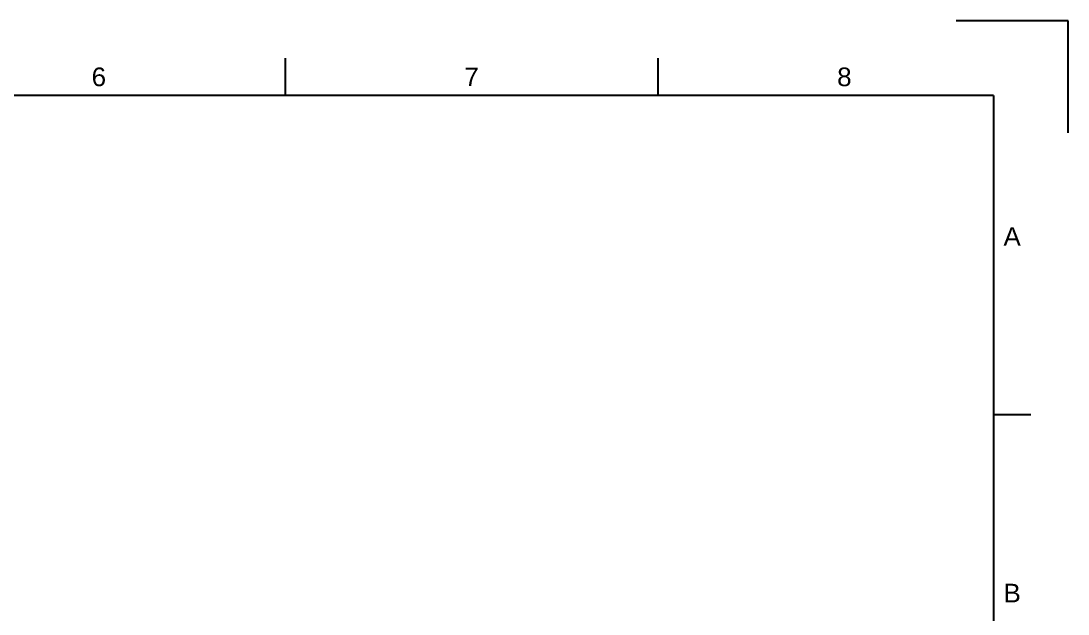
# Model space of a CAD drawing. Header units: millimetres. Extents: x 52 to 3850, y 79 to 1546.
# Drawn here: x 1433 to 2128, y 1153 to 1546 of the extents above; entities that cross this region are included whole.
import ezdxf
from ezdxf.enums import TextEntityAlignment as Align

# ---------------------------------------------------------------- set-up
doc = ezdxf.new("R2010")
doc.units = ezdxf.units.MM
doc.header["$LTSCALE"] = 25
doc.layers.add('Border', color=7, linetype='Continuous', lineweight=25)
doc.styles.add('FusionTitle', font='arial.ttf')

# ---------------------------------------------------------------- blocks, each defined once
blk = doc.blocks.new('ISO_A3_SHEET')
at = {"layer": 'Border'}
for p, q in [((315, 292), (315, 287)), ((365, 292), (365, 287)), ((410, 287), (20, 287)), ((410, 287), (410, 10)), ((415, 244.16666), (410, 244.16666))]:
    blk.add_line(p, q, dxfattribs=at)
at = {"layer": 'Defpoints'}
for p, q in [((420, 297), (405, 297)), ((420, 282), (420, 297))]:
    blk.add_line(p, q, dxfattribs=at)
at = {"layer": 'Border', "style": 'FusionTitle'}
for s, p in [('6', (290, 289.5)), ('7', (340, 289.5)), ('8', (390, 289.5)), ('A', (412.5, 268.08333)), ('B', (412.5, 220.25))]:
    blk.add_text(s, height=2.5, dxfattribs=at).set_placement(p, align=Align.MIDDLE)

msp = doc.modelspace()

# ---------------------------------------------------------------- block references
at = {"layer": 'Border', "xscale": 4.942080000000001, "yscale": 4.942080000000001, "zscale": 4.942080000000001}
msp.add_blockref('ISO_A3_SHEET', (51.83, 78.52), dxfattribs=at)

doc.saveas('drawing.dxf')
